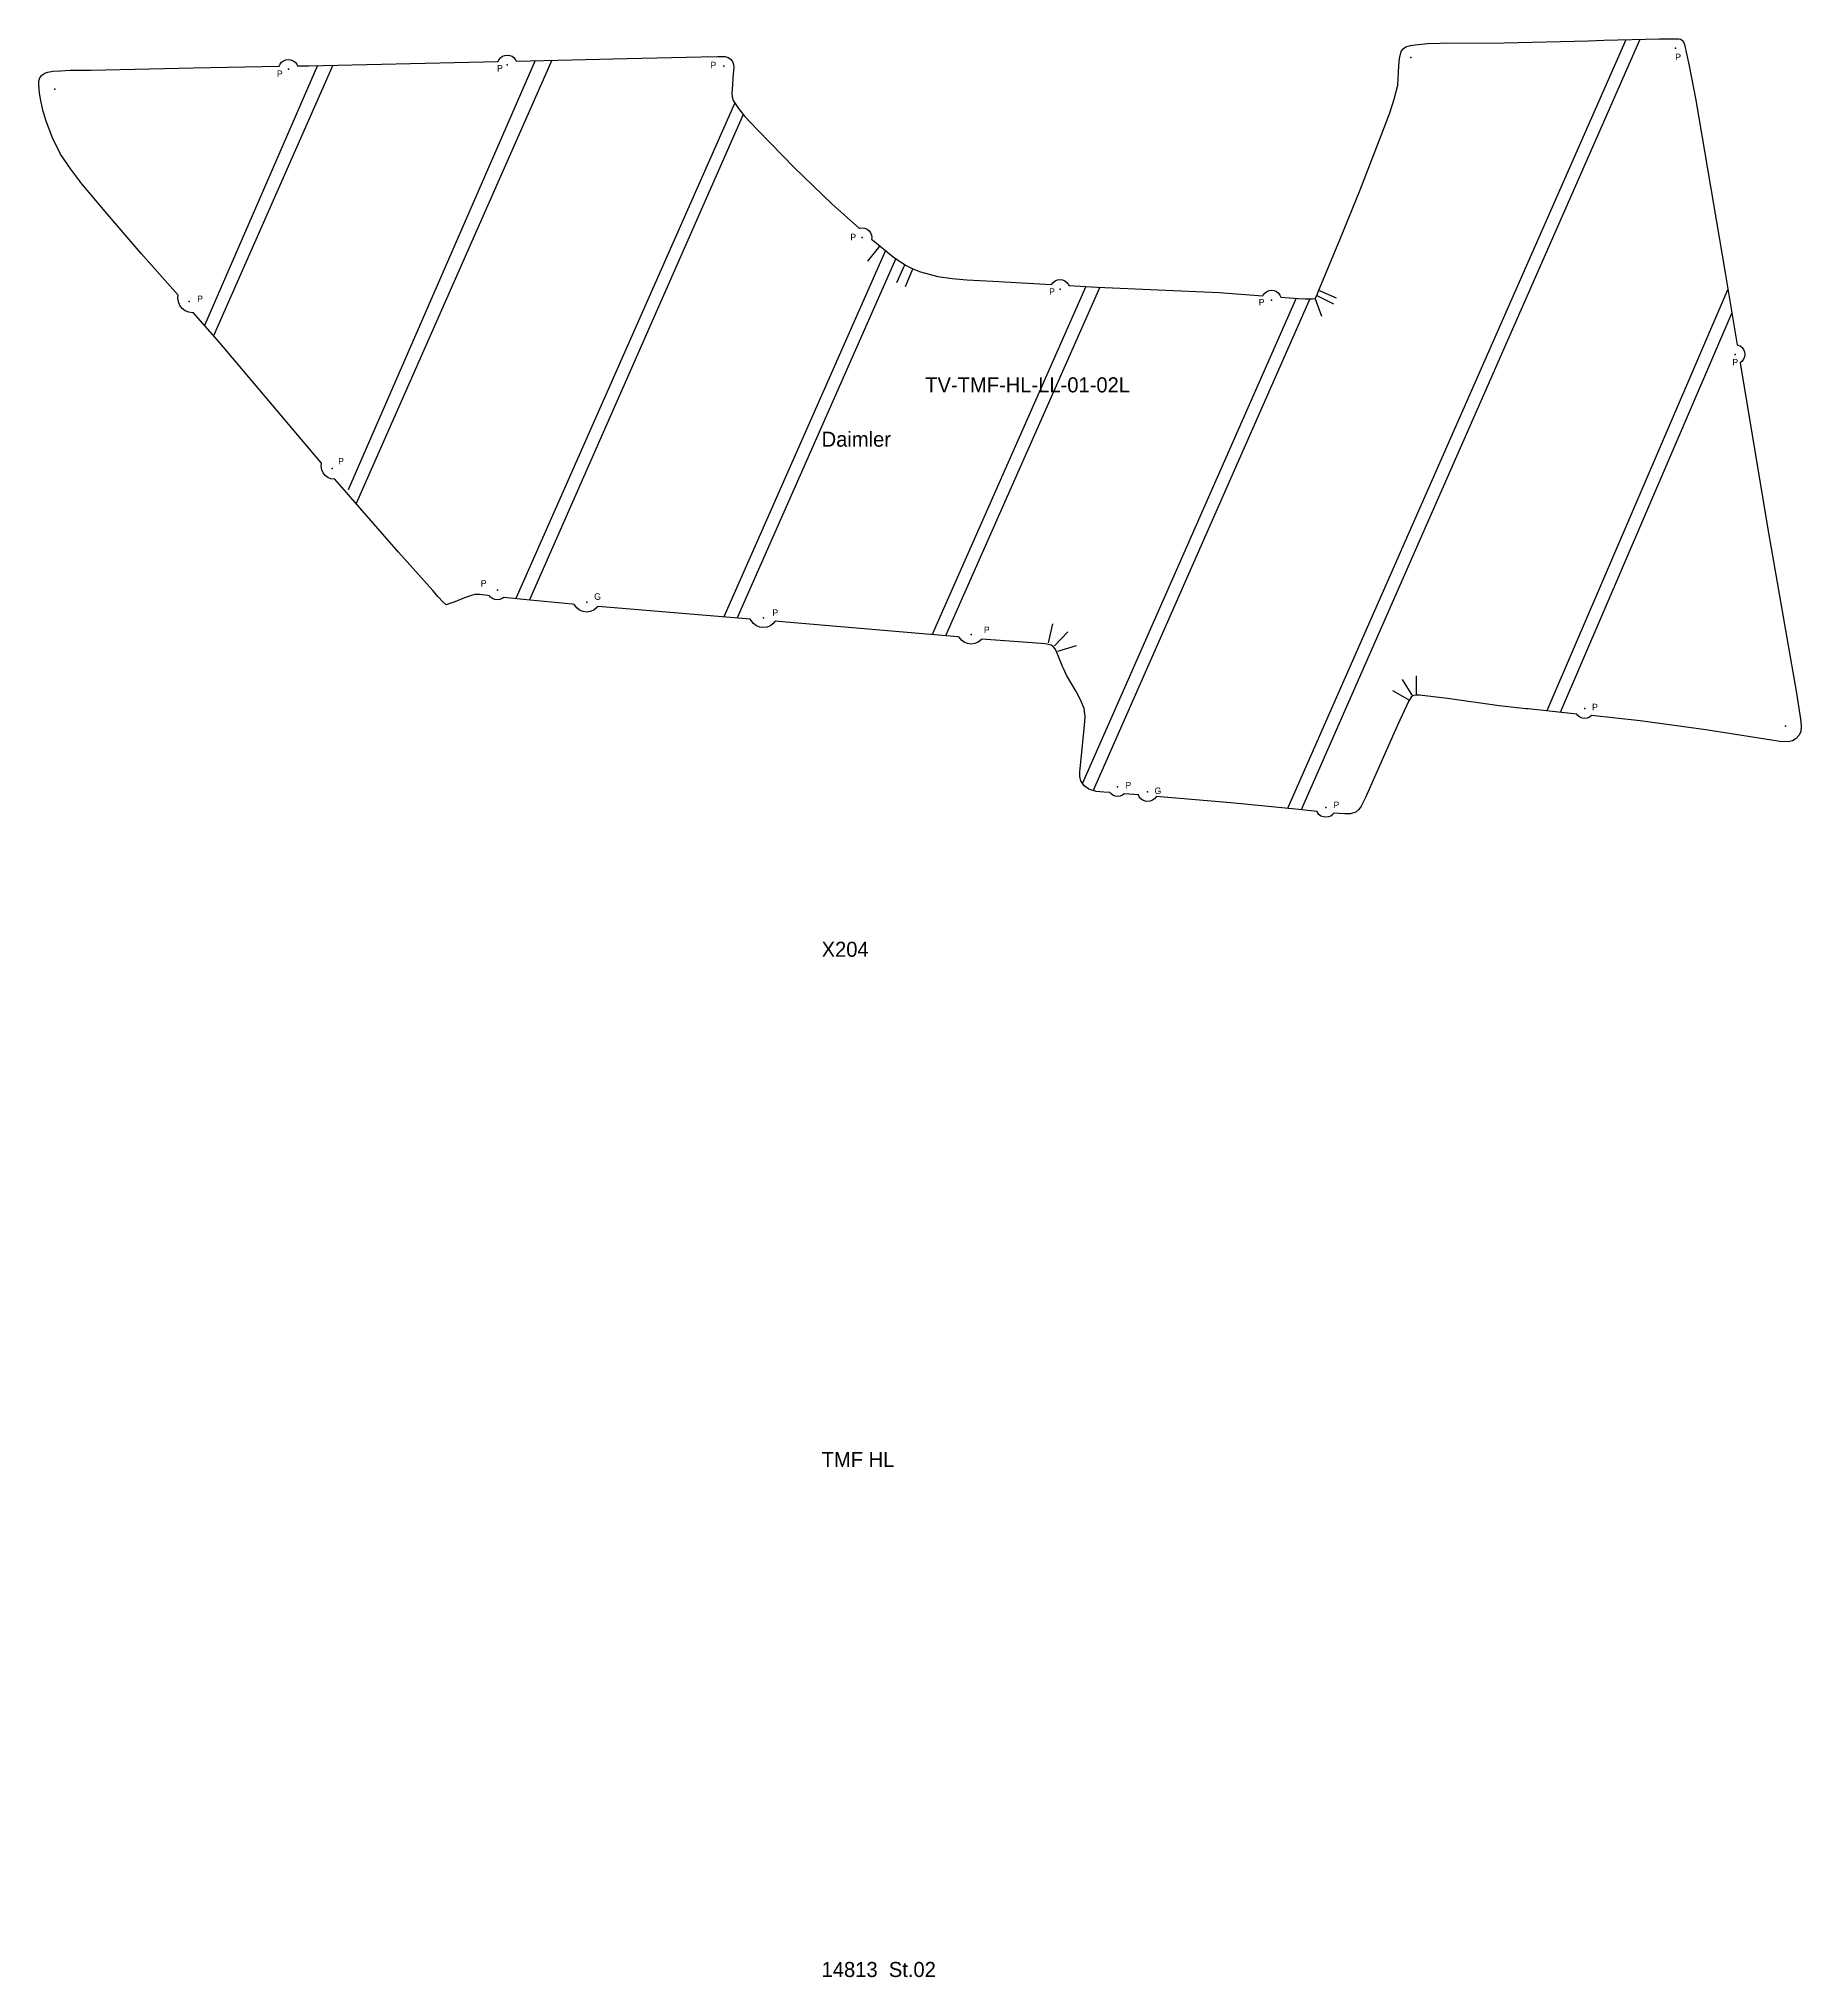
# Model space of a CAD drawing. Extents: x 0 to 4247, y -444 to 1089.
# Drawn here: x 796 to 1615, y 189 to 1089 of the extents above; entities that cross this region are included whole.
import ezdxf

# ---------------------------------------------------------------- set-up
doc = ezdxf.new("R2010")
doc.units = 0

# ---------------------------------------------------------------- blocks, each defined once
blk = doc.blocks.new('BLOCK2')
at = {"layer": 'CUT'}
blk.add_lwpolyline([(1293.78, 738.783), (1290.97, 739.014), (1287.39, 739.39), (1284.01, 740.353), (1281.81, 741.994), (1280.22, 744.204), (1279.74, 746.302), (1279.72, 748.501), (1282.04, 770.005), (1282.23, 773.975), (1281.84, 777.882), (1280.18, 781.918), (1278.07, 785.779), (1273.53, 793.391), (1272.35, 796.109), (1271.7, 797.412), (1270.27, 801.303), (1268.79, 804.663), (1268.2, 805.794), (1267.24, 806.817), (1266.42, 807.216), (1265.09, 807.597), (1263.74, 807.841), (1261.84, 808.059), (1234.29, 810.102), (1234.01, 809.708), (1232.63, 808.651), (1231.05, 808.001), (1229.37, 807.778), (1227.68, 808.001), (1226.11, 808.651), (1224.76, 809.685), (1223.73, 811.036), (1223.15, 811.191), (1143.39, 818.042), (1138.3, 818.466), (1137.37, 817.348), (1136.01, 816.314), (1134.44, 815.662), (1132.76, 815.441), (1131.07, 815.662), (1129.5, 816.314), (1128.15, 817.348), (1127.11, 818.7), (1126.58, 819.441), (1056.05, 825.301), (1055.28, 824.577), (1053.93, 823.543), (1052.36, 822.893), (1050.67, 822.67), (1048.98, 822.893), (1047.41, 823.543), (1046.06, 824.577), (1045.01, 825.949), (1044.9, 826.228), (1043.93, 826.307), (1024.46, 828.242), (1012.23, 829.495), (1011.45, 828.895), (1010.37, 828.445), (1009.2, 828.291), (1008.04, 828.445), (1006.95, 828.895), (1006.02, 829.609), (1005.59, 830.168), (1003.73, 830.444), (1000.95, 830.775), (998.735, 830.785), (997.201, 830.378), (993.978, 829.35), (990.132, 827.704), (985.334, 826.03), (983.863, 827.374), (981.654, 829.677), (979.121, 832.619), (963.218, 850.498), (933.721, 884.387), (933.419, 884.343), (931.854, 884.544), (930.404, 885.138), (929.147, 886.088), (928.181, 887.341), (927.572, 888.796), (927.356, 890.363), (927.483, 891.763), (880.175, 947.663), (867.866, 961.77), (867.602, 961.722), (865.839, 961.941), (864.199, 962.604), (862.781, 963.675), (861.687, 965.083), (860.991, 966.726), (860.742, 968.496), (860.803, 969.906), (843.739, 989.175), (826.95, 1008.68), (816.101, 1021.64), (810.991, 1028.35), (806.279, 1035.32), (802.515, 1042.86), (799.51, 1050.75), (798.004, 1055.84), (796.848, 1061.02), (796.49, 1063.71), (796.104, 1067.69), (796.147, 1069.45), (796.637, 1070.85), (797.521, 1072.08), (798.867, 1072.9), (800.376, 1073.4), (802.642, 1073.84), (806.177, 1074.11), (810.767, 1074.32), (820.285, 1074.41), (868.06, 1075.38), (907.811, 1076.15), (908.209, 1077.11), (908.923, 1078.05), (909.855, 1078.76), (910.94, 1079.21), (912.106, 1079.36), (913.269, 1079.21), (914.356, 1078.76), (915.288, 1078.05), (916.002, 1077.11), (916.332, 1076.32), (921.43, 1076.42), (1009.53, 1078.36), (1009.86, 1079.15), (1010.57, 1080.09), (1011.5, 1080.8), (1012.59, 1081.25), (1013.76, 1081.4), (1014.92, 1081.25), (1016.01, 1080.8), (1016.94, 1080.09), (1017.65, 1079.15), (1017.9, 1078.56), (1069.56, 1079.86), (1103.93, 1080.52), (1111.57, 1080.69), (1113.28, 1080.73), (1114.94, 1080.66), (1116.35, 1080.27), (1117.54, 1079.44), (1118.49, 1078.36), (1118.95, 1077.04), (1119.02, 1075.73), (1118.64, 1070.86), (1118.36, 1067.41), (1118.06, 1063.83), (1118.25, 1062.03), (1118.77, 1060.31), (1121.16, 1056.53), (1123.98, 1053.03), (1130.25, 1046.47), (1147.08, 1029.08), (1164.53, 1012.32), (1177.37, 1000.88), (1177.5, 1000.94), (1178.67, 1001.09), (1179.83, 1000.94), (1180.92, 1000.49), (1181.85, 999.774), (1182.57, 998.842), (1183.02, 997.757), (1183.17, 996.591), (1183.06, 995.791), (1183.57, 995.349), (1193.11, 987.716), (1198.75, 983.757), (1202.2, 982.088), (1205.8, 980.716), (1213.8, 978.517), (1220.55, 977.577), (1227.35, 977.003), (1239.37, 976.429), (1266.67, 974.803), (1267.44, 975.814), (1268.37, 976.528), (1269.46, 976.977), (1270.62, 977.132), (1271.79, 976.977), (1272.87, 976.528), (1273.8, 975.814), (1274.52, 974.882), (1274.72, 974.384), (1287.87, 973.625), (1344.5, 971.036), (1364.84, 969.535), (1364.97, 969.855), (1365.68, 970.787), (1366.61, 971.501), (1367.7, 971.951), (1368.86, 972.106), (1370.03, 971.951), (1371.12, 971.501), (1372.05, 970.787), (1372.76, 969.855), (1373.15, 968.923), (1381.29, 968.321), (1384.65, 968.153), (1387.97, 968.092), (1388.93, 968.252), (1389.43, 968.793), (1390.19, 970.495), (1390.86, 972.2), (1400.58, 995.636), (1410.01, 1018.73), (1419.03, 1041.99), (1423.77, 1054.56), (1425.87, 1060.92), (1427.49, 1067.41), (1427.99, 1076.34), (1428.27, 1079.77), (1429.13, 1083.02), (1430.06, 1084.25), (1431.3, 1085.18), (1433.36, 1085.87), (1435.56, 1086.19), (1441.37, 1086.68), (1447.21, 1086.84), (1476.98, 1087.05), (1516.19, 1088.05), (1523.3, 1088.24), (1549.13, 1088.92), (1558.16, 1088.95), (1559.07, 1088.73), (1560.06, 1087.77), (1560.73, 1086.28), (1562.92, 1076.37), (1566.04, 1060.38), (1579.56, 980.251), (1585.17, 946.744), (1585.45, 946.706), (1586.54, 946.256), (1587.47, 945.542), (1588.18, 944.61), (1588.63, 943.525), (1588.79, 942.36), (1588.63, 941.196), (1588.18, 940.107), (1587.47, 939.177), (1586.55, 938.476), (1599.34, 862.068), (1612.69, 784.984), (1614.66, 772.885), (1614.97, 769.937), (1614.74, 767.038), (1613.92, 765.298), (1612.63, 763.863), (1610.88, 762.878), (1608.91, 762.377), (1605.06, 762.545), (1601.22, 763.205), (1570.72, 767.922), (1540.16, 772.154), (1517.5, 774.557), (1516.64, 773.899), (1515.55, 773.449), (1514.39, 773.294), (1513.22, 773.449), (1512.14, 773.899), (1511.21, 774.613), (1510.73, 775.258), (1488.04, 777.651), (1486.94, 777.767), (1474.63, 779.065), (1450.59, 782.522), (1437.63, 783.99), (1435.98, 784.107), (1434.49, 783.757), (1433.69, 783.068), (1432.57, 781.166), (1427.54, 770.5), (1412.45, 736.556), (1410.44, 732.553), (1409.37, 730.96), (1408.01, 729.685), (1405.57, 729.007), (1402.97, 728.887), (1397.73, 729.243), (1397.28, 728.651), (1396.34, 727.937), (1395.26, 727.488), (1394.09, 727.333), (1392.93, 727.488), (1391.84, 727.937), (1390.91, 728.651), (1390.2, 729.583), (1390.01, 730.025), (1381.53, 730.96), (1350.01, 733.978), (1315.25, 737.005), (1315.19, 736.876), (1314.48, 735.944), (1313.55, 735.23), (1312.46, 734.78), (1311.3, 734.625), (1310.13, 734.78), (1309.05, 735.23), (1308.12, 735.944), (1307.4, 736.876), (1307.06, 737.701), (1300.39, 738.245), (1299.56, 737.615), (1298.48, 737.165), (1297.31, 737.01), (1296.15, 737.165), (1295.06, 737.615), (1294.13, 738.329), (1293.78, 738.783)], dxfattribs=at)
at = {"layer": 'D'}
for p in [(1556.56, 1084.57), (912.106, 1074.86), (1013.76, 1076.9), (1114.37, 1076.18), (1433.61, 1080.23), (803.495, 1065.55), (1178.67, 996.591), (1270.62, 972.629), (865.977, 966.871), (1368.86, 967.605), (1584.29, 942.36), (932.357, 889.304), (1009.2, 832.791), (1050.67, 827.188), (1132.76, 819.957), (1229.37, 812.296), (1514.39, 777.795), (1607.72, 769.688), (1297.31, 741.511), (1311.3, 739.126), (1394.09, 731.834)]:
    blk.add_point(p, dxfattribs=at)
at = {"layer": 'F'}
for p, q in [((1181.34, 985.613), (1186.92, 992.675)), ((1194.74, 975.766), (1198.52, 983.912)), ((1198.75, 973.934), (1202.17, 982.108)), ((1392.28, 960.01), (1389.09, 968.425)), ((1397.87, 965.652), (1389.82, 969.672)), ((1399.06, 968.476), (1390.81, 972.085)), ((1267.1, 817.198), (1265.13, 808.415)), ((1274.17, 813.5), (1268.03, 806.921)), ((1278.05, 807.026), (1269.45, 804.348)), ((1436.09, 793.104), (1436.02, 784.105)), ((1425.07, 786.159), (1432.94, 781.788)), ((1429.6, 791.267), (1434.29, 783.592))]:
    blk.add_line(p, q, dxfattribs=at)
at = {"layer": 'Z'}
for p, q in [((1533.5, 1088.51), (1376.26, 731.463)), ((1540, 1088.68), (1382.68, 730.833)), ((925.611, 1076.51), (873.073, 955.804)), ((932.662, 1076.67), (877.336, 950.917)), ((1026.76, 1078.78), (939.782, 879.477)), ((1034.46, 1078.98), (943.526, 873.122)), ((1119.45, 1059.24), (1017.76, 828.928)), ((1123.38, 1053.77), (1024.05, 828.285)), ((1189.47, 990.635), (1114.41, 820.452)), ((1194.24, 986.921), (1120.62, 819.936)), ((1282.57, 973.929), (1211.13, 812.222)), ((1289.11, 973.569), (1217.45, 811.681)), ((1580.84, 972.619), (1496.75, 776.734)), ((1380.35, 968.39), (1281, 743.114)), ((1386.65, 968.118), (1285.93, 739.804)), ((1582.67, 961.646), (1503.02, 776.073))]:
    blk.add_line(p, q, dxfattribs=at)
at = {"layer": 'ANNOTATION'}
for s, height, p in [('P', 3, (1556.46, 1079.03)), ('P', 3, (906.754, 1071.24)), ('P', 3, (1009.05, 1073.73)), ('P', 3, (1108.19, 1075.26)), ('P', 3, (1173.18, 995.382)), ('P', 3, (1265.53, 970.066)), ('P', 3, (869.721, 966.685)), ('P', 3, (1362.93, 965.072)), ('P', 3, (1582.96, 937.216)), ('TV-TMF-HL-LL-01-02L', 6.99771, (1207.96, 924.704)), ('Daimler', 6.9977, (1159.83, 899.456)), ('P', 3, (935.194, 891.275)), ('P', 3, (1001.45, 834.47)), ('G', 3, (1054.17, 828.362)), ('P', 3, (1136.97, 820.93)), ('P', 3, (1235.19, 812.939)), ('P', 3, (1517.8, 777.061)), ('P', 3, (1301.04, 740.754)), ('G', 3, (1314.51, 738.151)), ('P', 3, (1397.66, 731.626)), ('X204', 6.9977, (1159.83, 662.526)), ('TMF HL ', 6.9977, (1159.83, 425.595)), ('14813  St.02', 6.99771, (1159.83, 188.665))]:
    blk.add_text(s, height=height, dxfattribs=at).set_placement(p)

msp = doc.modelspace()

# ---------------------------------------------------------------- block references
at = {"layer": 'LAYER0'}
msp.add_blockref('BLOCK2', (0, 0), dxfattribs=at)

doc.saveas('drawing.dxf')
